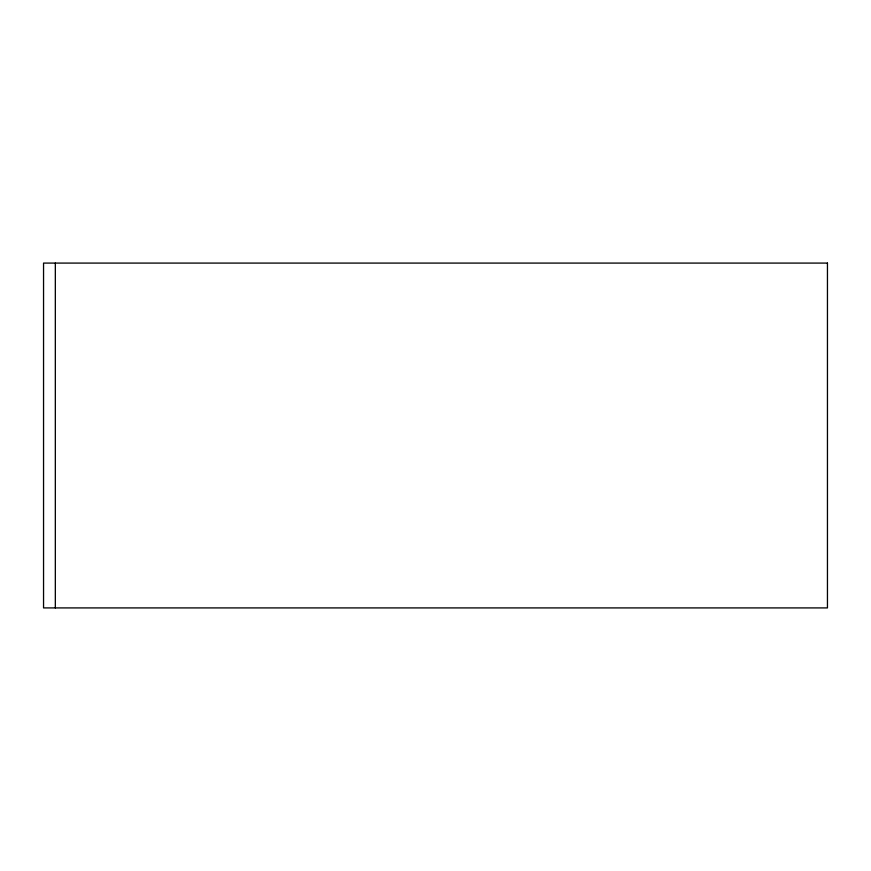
<?xml version="1.0" encoding="UTF-8"?>
<svg xmlns="http://www.w3.org/2000/svg" width="871" height="871" viewBox="0 0 871 871"><rect width="100%" height="100%" fill="white"/><g stroke="black" fill="none" stroke-linecap="round" stroke-linejoin="round"><path stroke-width="1.31" d="M55.33 263.086L55.33 607.914M827.45 263.086L43.55 263.086L43.55 607.914L827.45 607.914L827.45 263.086"/></g></svg>
